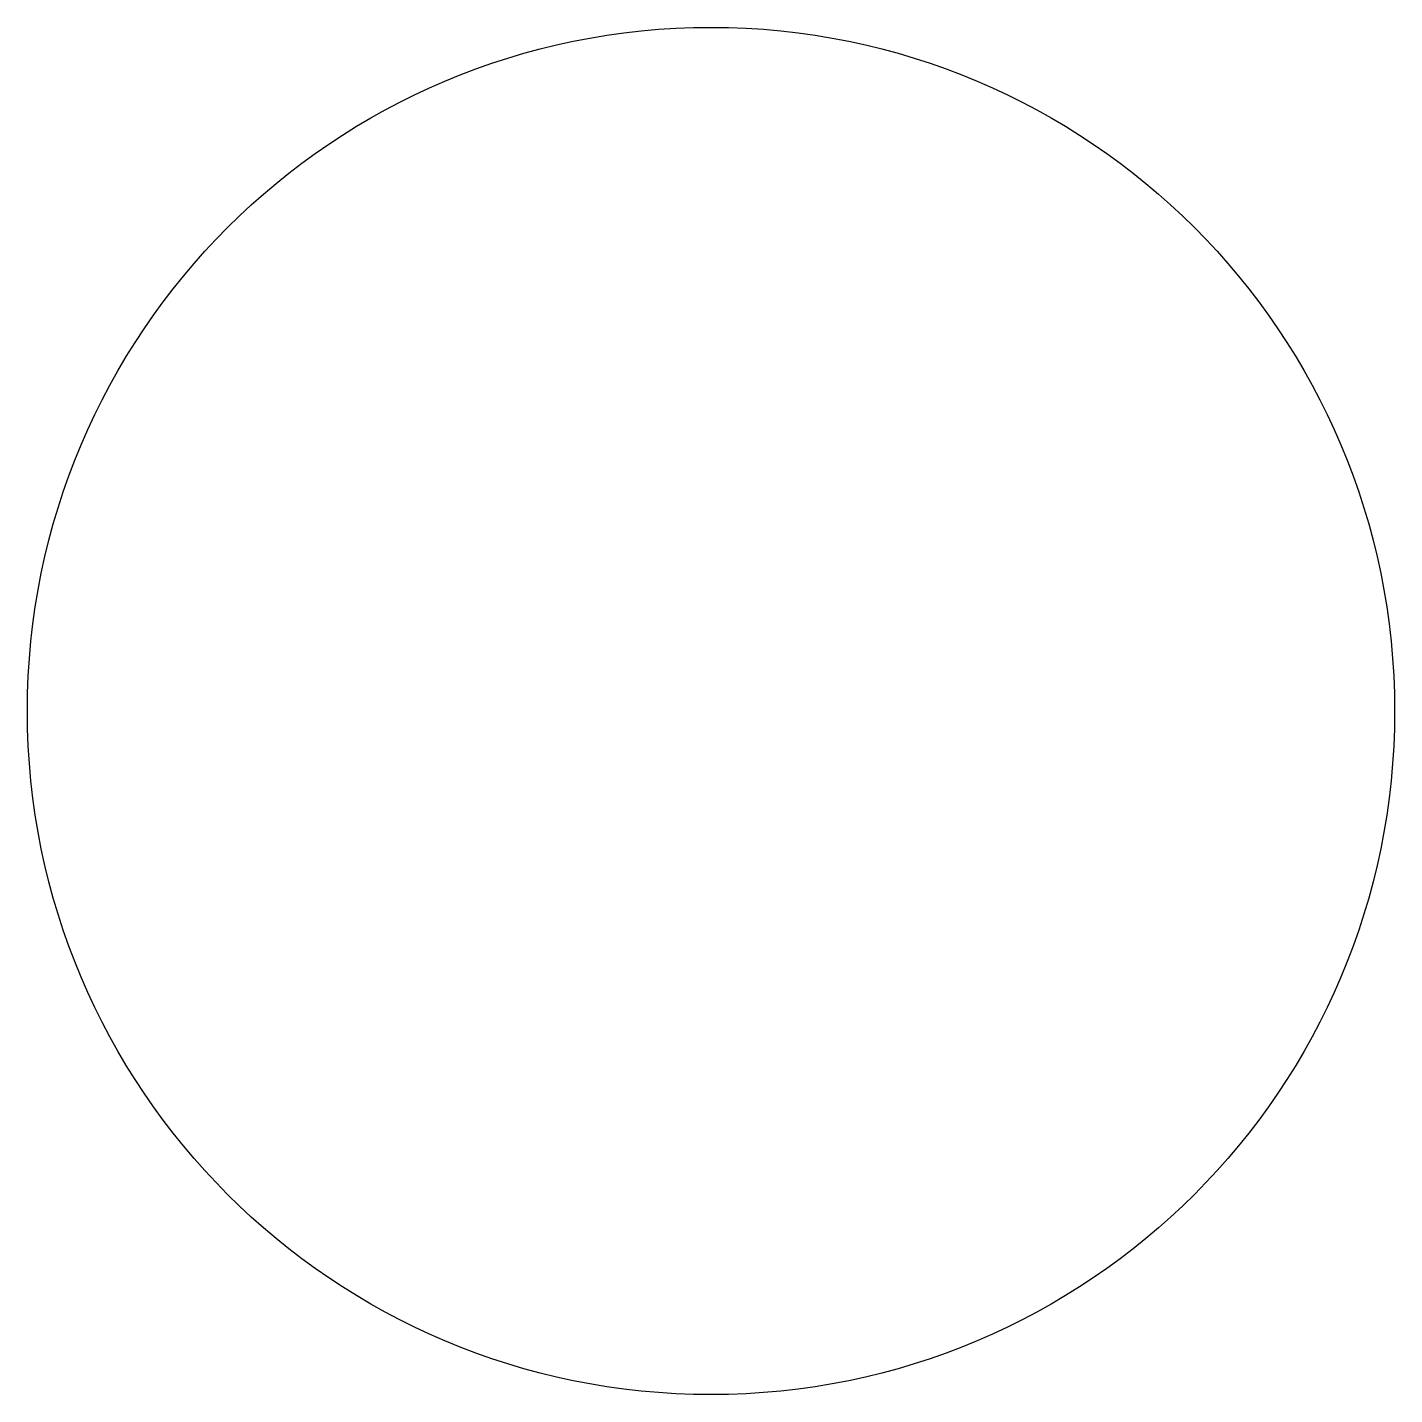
# Model space of a CAD drawing. Header units: inches. Extents: x 49.79 to 54.85, y -164.13 to -159.07.
import ezdxf

# ---------------------------------------------------------------- set-up
doc = ezdxf.new("R2010")
doc.units = ezdxf.units.IN
doc.header["$MEASUREMENT"] = 0
doc.layers.add('E201-Electrical-2nd-floor', color=4, linetype='Continuous', lineweight=9)

msp = doc.modelspace()

# ---------------------------------------------------------------- linework, layer by layer
at = {"layer": 'E201-Electrical-2nd-floor', "lineweight": -3}
msp.add_circle((52.3173, -161.6007), 2.5287, dxfattribs=at)

doc.saveas('drawing.dxf')
